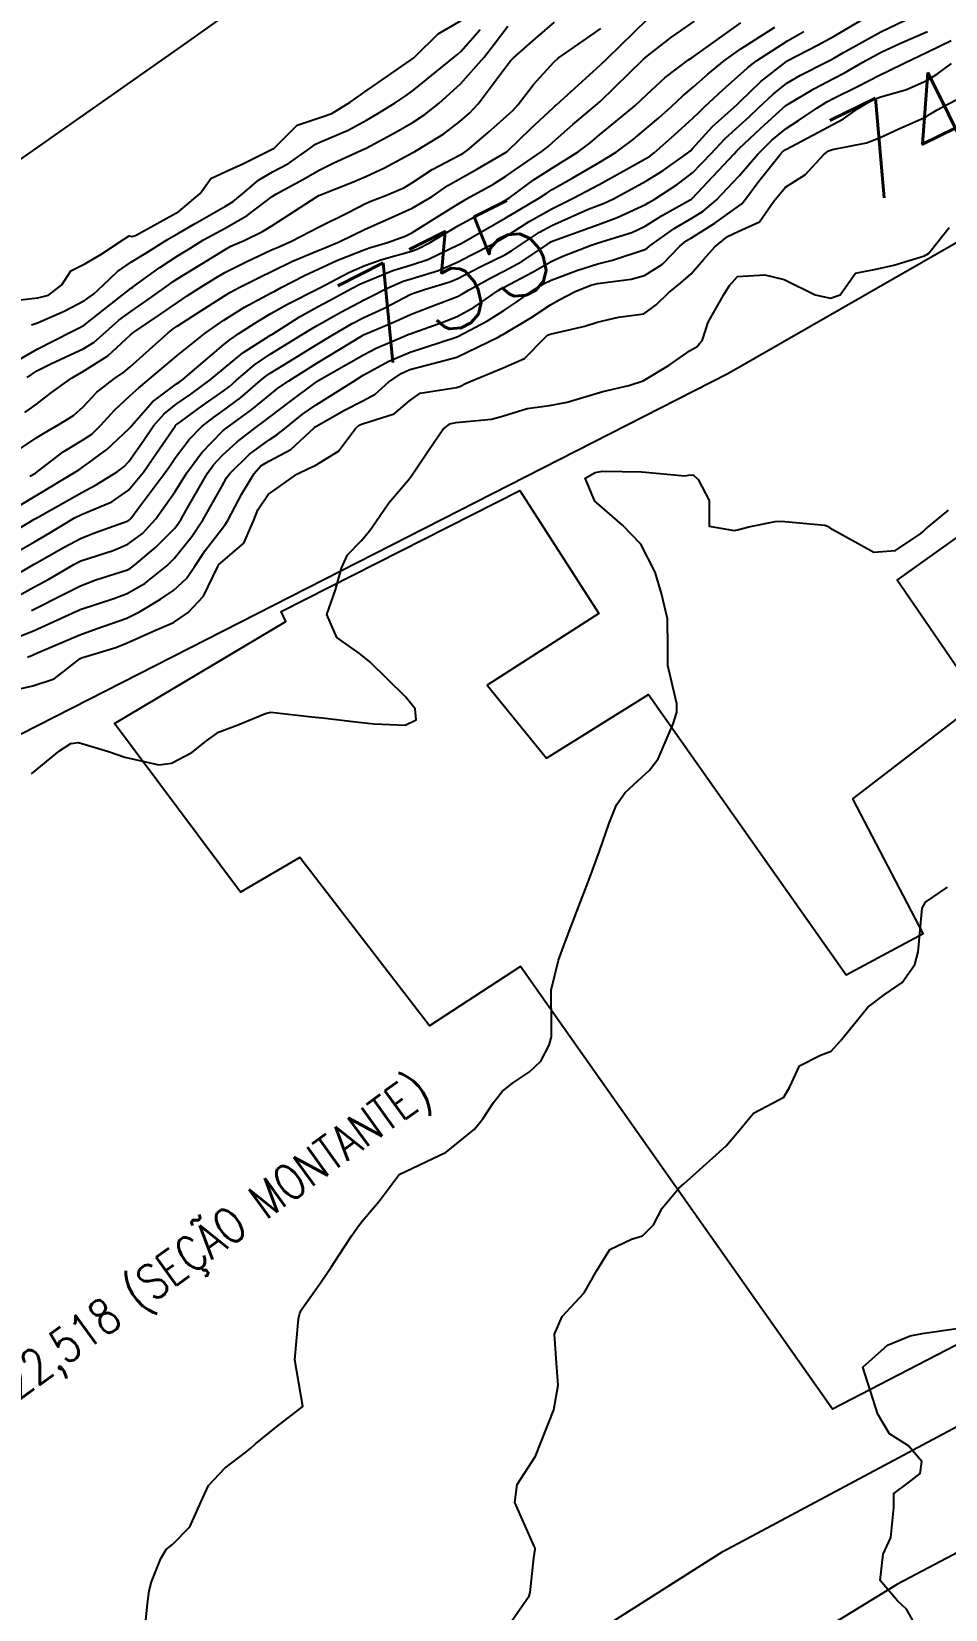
# Model space of a CAD drawing. Header units: metres. Extents: x 318500 to 325275, y 7408834 to 7428799.
# Drawn here: x 321229.5 to 321268.7, y 7415232.5 to 7415300.2 of the extents above; entities that cross this region are included whole.
import ezdxf
from ezdxf.enums import TextEntityAlignment as Align

# ---------------------------------------------------------------- set-up
doc = ezdxf.new("R2010")
doc.units = ezdxf.units.M
doc.header["$MEASUREMENT"] = 0
for name, color, linetype in [('Cotas', 45, 'Continuous'), ('Curvas de Nivel 1m', 11, 'Continuous'), ('Curvas de Nivel 5m', 15, 'Continuous'), ('Divisas', 45, 'Continuous'), ('Edificações', 30, 'Continuous'), ('Linha Férrea', 20, 'Continuous'), ('TEXTO', 45, 'Continuous'), ('Vias Primárias', 230, 'Continuous')]:
    doc.layers.add(name, color=color, linetype=linetype)
doc.styles.add('ROMANS', font='romans', dxfattribs={"height": 0.2})
doc.styles.add('Style-STANDARD', font='STANDARD.shx')

msp = doc.modelspace()

# ---------------------------------------------------------------- linework, layer by layer
at = {"layer": 'Curvas de Nivel 1m', "flags": 128}
for points, elevation in [([(321228.991, 7415275.988), (321229.635, 7415276.342), (321230.279, 7415276.692), (321231.354, 7415277.314), (321231.54, 7415277.423), (321231.652, 7415277.474), (321233.036, 7415277.92), (321233.664, 7415278.193), (321234.297, 7415278.654), (321234.862, 7415279.272), (321235.692, 7415280.446), (321236.197, 7415281.253), (321236.837, 7415282.119), (321237.727, 7415283.033), (321237.831, 7415283.126), (321237.965, 7415283.228), (321238.984, 7415283.975), (321239.751, 7415284.599), (321240.091, 7415284.869), (321240.565, 7415285.198), (321241.768, 7415285.957), (321243.729, 7415287.151), (321243.761, 7415287.169), (321243.78, 7415287.179), (321245.163, 7415287.762), (321245.794, 7415288.043), (321246.564, 7415288.353), (321247.806, 7415288.824), (321247.99, 7415288.915), (321248.274, 7415289.093), (321249.26, 7415289.637), (321249.823, 7415289.916), (321250.566, 7415290.326), (321251.648, 7415291.052), (321251.76, 7415291.132), (321251.841, 7415291.173), (321252.069, 7415291.272), (321253.853, 7415291.911), (321254.659, 7415292.207), (321255.867, 7415292.767), (321256.009, 7415292.847), (321256.239, 7415292.986), (321257.231, 7415293.622), (321257.882, 7415294.133), (321258.685, 7415294.958), (321259.267, 7415295.582), (321259.908, 7415296.164), (321260.319, 7415296.529), (321260.733, 7415296.928), (321261.341, 7415297.507), (321261.936, 7415297.971), (321262.524, 7415298.321), (321263.651, 7415298.893), (321263.849, 7415298.993), (321263.952, 7415299.049), (321264.366, 7415299.296), (321265.963, 7415300.182), (321267.335, 7415300.84)], 736), ([(321229.34, 7415285.346), (321229.763, 7415285.626), (321230.358, 7415285.923), (321231.773, 7415286.59), (321232.216, 7415286.865), (321232.714, 7415287.301), (321233.283, 7415287.799), (321233.793, 7415288.179), (321234.445, 7415288.635), (321235.337, 7415289.267), (321235.613, 7415289.463), (321235.815, 7415289.595), (321236.841, 7415290.228), (321237.834, 7415290.842), (321238.088, 7415290.976), (321238.651, 7415291.222), (321239.446, 7415291.612), (321239.846, 7415291.856), (321241.783, 7415293.105), (321241.86, 7415293.151), (321241.925, 7415293.179), (321243.298, 7415293.729), (321243.872, 7415293.975), (321244.672, 7415294.348), (321245.888, 7415294.995), (321245.972, 7415295.045), (321246.123, 7415295.127), (321247.213, 7415295.798), (321247.908, 7415296.33), (321248.316, 7415296.692), (321248.699, 7415297.088), (321249.937, 7415298.748), (321250.072, 7415298.935), (321250.202, 7415299.067), (321251.134, 7415299.877), (321251.963, 7415300.594)], 728), ([(321229.458, 7415281.104), (321229.699, 7415281.242), (321229.837, 7415281.338), (321230.884, 7415282.151), (321231.72, 7415282.647), (321232.118, 7415282.912), (321232.51, 7415283.302), (321233.099, 7415283.937), (321233.749, 7415284.555), (321234.133, 7415284.906), (321234.573, 7415285.278), (321235.77, 7415286.27), (321236.975, 7415287.242), (321237.451, 7415287.569), (321237.789, 7415287.799), (321238.662, 7415288.356), (321239.806, 7415288.97), (321239.963, 7415289.052), (321240.245, 7415289.203), (321241.277, 7415289.73), (321241.822, 7415289.989), (321242.636, 7415290.36), (321243.835, 7415290.839), (321244.069, 7415290.915), (321244.81, 7415291.14), (321245.561, 7415291.415), (321245.844, 7415291.558), (321247.034, 7415292.294), (321247.857, 7415292.815), (321248.344, 7415293.093), (321249.316, 7415293.63), (321249.874, 7415293.985), (321250.517, 7415294.427), (321251.436, 7415295.055), (321251.689, 7415295.256), (321251.896, 7415295.448), (321252.749, 7415296.195), (321253.727, 7415297.023), (321253.922, 7415297.194), (321255.777, 7415298.993), (321255.952, 7415299.147), (321256.992, 7415299.948), (321257.967, 7415300.635)], 731), ([(321227.829, 7415285.437), (321229.772, 7415286.565), (321231.262, 7415287.318), (321231.609, 7415287.486), (321231.784, 7415287.592), (321232.743, 7415288.353), (321233.808, 7415289.178), (321233.873, 7415289.225), (321233.961, 7415289.288), (321235.032, 7415290.062), (321235.83, 7415290.575), (321236.253, 7415290.835), (321236.916, 7415291.244), (321237.845, 7415291.758), (321238.778, 7415292.294), (321239.859, 7415293.11), (321240.01, 7415293.208), (321241.2, 7415293.861), (321241.876, 7415294.242), (321242.501, 7415294.55), (321243.822, 7415295.151), (321243.867, 7415295.174), (321243.891, 7415295.184), (321245.167, 7415295.871), (321245.908, 7415296.305), (321246.401, 7415296.634), (321247.024, 7415297.113), (321247.929, 7415297.951), (321248.952, 7415299.085), (321249.385, 7415299.642), (321249.96, 7415300.42)], 727), ([(321228.214, 7415279.362), (321229.689, 7415280.249), (321231.445, 7415281.314), (321231.6, 7415281.413), (321231.703, 7415281.481), (321232.768, 7415282.246), (321233.728, 7415283.148), (321233.791, 7415283.227), (321233.833, 7415283.288), (321234.726, 7415284.295), (321235.757, 7415285.064), (321235.873, 7415285.143), (321236.022, 7415285.256), (321237.775, 7415286.753), (321238.042, 7415286.963), (321238.419, 7415287.224), (321239.248, 7415287.755), (321239.793, 7415288.084), (321240.51, 7415288.489), (321241.81, 7415289.149), (321241.829, 7415289.16), (321241.865, 7415289.179), (321243.138, 7415289.843), (321243.825, 7415290.145), (321244.558, 7415290.414), (321245.835, 7415290.769), (321246.102, 7415290.86), (321246.603, 7415291.119), (321247.848, 7415291.869), (321249.571, 7415292.789), (321249.859, 7415292.95), (321249.936, 7415292.992), (321250.044, 7415293.068), (321251.092, 7415293.837), (321251.879, 7415294.347), (321252.98, 7415295.034), (321253.5, 7415295.421), (321253.901, 7415295.759), (321254.592, 7415296.327), (321255.408, 7415296.998), (321255.927, 7415297.488), (321256.708, 7415298.213), (321257.717, 7415298.972), (321257.854, 7415299.068), (321257.952, 7415299.137), (321258.558, 7415299.563), (321259.966, 7415300.571)], 732), ([(321228.473, 7415278.553), (321229.679, 7415279.274), (321229.722, 7415279.297), (321229.787, 7415279.338), (321231.691, 7415280.411), (321232.272, 7415280.726), (321233.206, 7415281.295), (321233.49, 7415281.505), (321233.707, 7415281.742), (321234.347, 7415282.654), (321234.772, 7415283.274), (321235.221, 7415283.784), (321235.744, 7415284.196), (321236.367, 7415284.634), (321237.196, 7415285.238), (321237.765, 7415285.715), (321238.596, 7415286.398), (321239.779, 7415287.156), (321239.868, 7415287.209), (321241.035, 7415287.948), (321241.798, 7415288.374), (321242.321, 7415288.653), (321243.257, 7415289.158), (321243.622, 7415289.344), (321243.814, 7415289.433), (321245.03, 7415289.93), (321245.826, 7415290.177), (321246.538, 7415290.411), (321247.839, 7415291.037), (321247.883, 7415291.056), (321247.958, 7415291.098), (321249.851, 7415292.177), (321250.41, 7415292.509), (321251.322, 7415293.055), (321251.65, 7415293.265), (321251.865, 7415293.405), (321252.756, 7415293.919), (321253.885, 7415294.564), (321254.606, 7415295.009), (321255.342, 7415295.555), (321255.905, 7415296.023), (321256.425, 7415296.472), (321256.985, 7415296.979), (321257.477, 7415297.425), (321257.933, 7415297.819), (321258.543, 7415298.359), (321259.258, 7415298.95), (321259.955, 7415299.443), (321261.418, 7415300.372)], 733), ([(321229.064, 7415277.943), (321229.664, 7415278.294), (321230.321, 7415278.679), (321231.372, 7415279.315), (321231.682, 7415279.467), (321232.979, 7415280.006), (321233.692, 7415280.513), (321234.333, 7415281.281), (321234.897, 7415282.088), (321235.699, 7415283.26), (321235.714, 7415283.276), (321235.73, 7415283.291), (321236.858, 7415284.129), (321237.753, 7415284.759), (321238.025, 7415284.958), (321238.326, 7415285.224), (321239.094, 7415285.889), (321239.771, 7415286.349), (321241.145, 7415287.19), (321241.539, 7415287.429), (321241.786, 7415287.574), (321242.808, 7415288.152), (321243.803, 7415288.675), (321244.12, 7415288.832), (321244.733, 7415289.141), (321245.475, 7415289.473), (321245.817, 7415289.581), (321246.994, 7415289.941), (321247.828, 7415290.312), (321248.345, 7415290.58), (321249.34, 7415291.077), (321249.843, 7415291.37), (321250.873, 7415292.036), (321251.855, 7415292.581), (321252.774, 7415293.036), (321253.876, 7415293.627), (321255.298, 7415294.412), (321255.887, 7415294.737), (321256.043, 7415294.834), (321256.242, 7415294.986), (321257.116, 7415295.764), (321257.913, 7415296.486), (321258.161, 7415296.722), (321258.404, 7415296.963), (321259.189, 7415297.694), (321259.941, 7415298.364), (321260.249, 7415298.632), (321260.633, 7415298.93), (321261.959, 7415299.788), (321262.667, 7415300.199)], 734), ([(321229.239, 7415283.846), (321229.743, 7415284.205), (321230.386, 7415284.695), (321231.251, 7415285.318), (321231.763, 7415285.614), (321232.802, 7415286.268), (321233.779, 7415287.17), (321233.919, 7415287.288), (321235.026, 7415288.037), (321235.8, 7415288.565), (321236.215, 7415288.842), (321236.836, 7415289.245), (321237.433, 7415289.618), (321237.819, 7415289.849), (321238.734, 7415290.313), (321239.834, 7415290.818), (321240.108, 7415290.934), (321240.687, 7415291.197), (321241.846, 7415291.789), (321243.12, 7415292.428), (321243.857, 7415292.806), (321244.095, 7415292.911), (321244.689, 7415293.142), (321245.51, 7415293.489), (321245.869, 7415293.705), (321246.722, 7415294.273), (321247.887, 7415294.879), (321248.032, 7415294.953), (321248.237, 7415295.095), (321249.128, 7415295.855), (321249.912, 7415296.563), (321250.175, 7415296.809), (321250.405, 7415297.065), (321251.072, 7415297.915), (321251.938, 7415298.879), (321252.13, 7415299.047), (321253.194, 7415299.788), (321253.959, 7415300.317)], 729), ([(321229.528, 7415287.6), (321229.785, 7415287.695), (321230.933, 7415288.183), (321231.8, 7415288.645), (321232.191, 7415288.919), (321232.608, 7415289.302), (321233.219, 7415289.896), (321233.825, 7415290.311), (321234.43, 7415290.682), (321235.37, 7415291.267), (321235.843, 7415291.543), (321236.557, 7415291.959), (321237.855, 7415292.699), (321238.184, 7415292.899), (321238.58, 7415293.223), (321239.268, 7415293.817), (321239.874, 7415294.164), (321240.553, 7415294.527), (321241.483, 7415295.186), (321241.715, 7415295.361), (321241.894, 7415295.441), (321243.111, 7415295.952), (321243.909, 7415296.386), (321244.387, 7415296.671), (321245.136, 7415297.138), (321245.605, 7415297.451), (321245.926, 7415297.685), (321247.676, 7415299.104), (321247.822, 7415299.221), (321247.943, 7415299.328), (321248.773, 7415300.273)], 726), ([(321229.532, 7415275.341), (321229.59, 7415275.371), (321229.621, 7415275.387), (321230.913, 7415276.039), (321231.636, 7415276.399), (321232.289, 7415276.655), (321233.647, 7415277.093), (321233.775, 7415277.161), (321233.944, 7415277.286), (321234.872, 7415278.061), (321235.674, 7415278.883), (321235.842, 7415279.093), (321235.953, 7415279.256), (321236.282, 7415279.847), (321237.083, 7415281.239), (321237.341, 7415281.6), (321237.711, 7415281.989), (321238.361, 7415282.583), (321239.17, 7415283.216), (321239.491, 7415283.455), (321239.737, 7415283.647), (321240.625, 7415284.318), (321241.76, 7415285.162), (321241.788, 7415285.18), (321243.772, 7415286.319), (321244.319, 7415286.6), (321245.565, 7415287.132), (321245.715, 7415287.197), (321245.781, 7415287.222), (321247.175, 7415287.723), (321247.793, 7415287.967), (321248.527, 7415288.361), (321249.553, 7415289.074), (321249.712, 7415289.171), (321249.812, 7415289.221), (321251.022, 7415289.858), (321251.829, 7415290.319), (321252.323, 7415290.552), (321253.54, 7415291.025), (321253.842, 7415291.125), (321255.277, 7415291.57), (321255.853, 7415291.84), (321256.563, 7415292.279), (321257.789, 7415292.971), (321257.84, 7415293.001), (321257.871, 7415293.027), (321259.67, 7415294.943), (321259.777, 7415295.056), (321259.893, 7415295.167), (321260.807, 7415296.026), (321261.78, 7415296.912), (321261.854, 7415296.978), (321261.922, 7415297.03), (321263.095, 7415297.736), (321263.939, 7415298.175), (321264.409, 7415298.417), (321265.188, 7415298.871), (321265.954, 7415299.298), (321266.806, 7415299.695), (321267.964, 7415300.195)], 737), ([(321228.118, 7415273.876), (321229.611, 7415274.47), (321231.468, 7415275.312), (321231.568, 7415275.363), (321231.621, 7415275.386), (321233.069, 7415275.855), (321233.632, 7415276.071), (321234.401, 7415276.516), (321235.331, 7415277.265), (321235.499, 7415277.415), (321235.655, 7415277.579), (321236.404, 7415278.514), (321236.892, 7415279.242), (321237.694, 7415280.667), (321237.893, 7415281.033), (321238.037, 7415281.227), (321238.878, 7415282.053), (321239.722, 7415282.665), (321240.052, 7415282.879), (321240.454, 7415283.199), (321241.16, 7415283.768), (321241.745, 7415284.171), (321242.363, 7415284.559), (321243.309, 7415285.157), (321243.763, 7415285.439), (321244.862, 7415286.046), (321245.773, 7415286.43), (321247.754, 7415287.074), (321247.78, 7415287.083), (321247.817, 7415287.099), (321249.091, 7415287.78), (321249.797, 7415288.218), (321250.302, 7415288.565), (321251.002, 7415289.058), (321251.501, 7415289.367), (321251.817, 7415289.52), (321252.919, 7415289.938), (321253.828, 7415290.218), (321254.459, 7415290.382), (321255.838, 7415290.835), (321255.935, 7415290.893), (321256.052, 7415290.988), (321257.098, 7415291.731), (321257.858, 7415292.18), (321258.344, 7415292.482), (321258.904, 7415292.954), (321259.881, 7415294.002), (321260.692, 7415294.928), (321261.285, 7415295.533), (321261.907, 7415296.031), (321262.438, 7415296.379), (321263.215, 7415296.897), (321263.645, 7415297.172), (321263.926, 7415297.316), (321264.97, 7415297.839), (321265.942, 7415298.335), (321266.299, 7415298.5), (321267.001, 7415298.844), (321267.955, 7415299.301), (321268.98, 7415299.8)], 738), ([(321229.354, 7415273.344), (321229.601, 7415273.444), (321229.795, 7415273.53), (321231.61, 7415274.304), (321232.346, 7415274.569), (321233.617, 7415275.019), (321234.171, 7415275.282), (321235.072, 7415275.824), (321235.634, 7415276.216), (321236.178, 7415276.716), (321236.538, 7415277.247), (321236.979, 7415277.922), (321237.674, 7415278.808), (321237.859, 7415279.046), (321237.969, 7415279.227), (321238.558, 7415280.354), (321239.077, 7415281.216), (321239.37, 7415281.548), (321239.708, 7415281.756), (321240.661, 7415282.251), (321241.651, 7415283.181), (321241.692, 7415283.219), (321241.731, 7415283.245), (321242.963, 7415283.941), (321243.748, 7415284.34), (321244.271, 7415284.626), (321244.85, 7415285.139), (321245.382, 7415285.515), (321245.766, 7415285.682), (321246.531, 7415285.882), (321247.771, 7415286.213), (321249.553, 7415287.073), (321249.695, 7415287.158), (321249.782, 7415287.204), (321250.949, 7415287.902), (321251.801, 7415288.464), (321252.168, 7415288.681), (321252.847, 7415289.034), (321253.527, 7415289.312), (321253.815, 7415289.376), (321255.251, 7415289.566), (321255.821, 7415289.721), (321256.603, 7415290.207), (321257.349, 7415290.975), (321257.613, 7415291.203), (321257.846, 7415291.339), (321258.848, 7415291.962), (321259.866, 7415292.691), (321260.005, 7415292.8), (321260.122, 7415292.936), (321260.725, 7415293.774), (321261.641, 7415294.914), (321261.762, 7415295.042), (321261.893, 7415295.134), (321263.052, 7415295.749), (321263.91, 7415296.201), (321264.357, 7415296.44), (321264.97, 7415296.874), (321265.553, 7415297.238), (321265.928, 7415297.379), (321267.066, 7415297.71), (321267.939, 7415298.086), (321268.396, 7415298.373), (321268.998, 7415298.82)], 739), ([(321229.53, 7415268.334), (321230.739, 7415269.322), (321231.221, 7415269.638), (321231.545, 7415269.672), (321232.837, 7415269.297), (321233.538, 7415269.054), (321234.988, 7415268.722), (321235.535, 7415268.795), (321236.406, 7415269.247), (321237.036, 7415269.75), (321237.553, 7415270.124), (321238.353, 7415270.427), (321239.566, 7415270.924), (321239.798, 7415270.975), (321241.564, 7415270.78), (321242.008, 7415270.729), (321243.561, 7415270.553), (321244.227, 7415270.477), (321245.559, 7415270.415), (321246.037, 7415270.648), (321245.991, 7415271.124), (321245.578, 7415271.636), (321244.049, 7415273.146), (321243.603, 7415273.496), (321242.626, 7415274.181), (321242.201, 7415275.171), (321242.574, 7415276.228), (321242.832, 7415277.162), (321243.088, 7415277.729), (321243.668, 7415278.335), (321244.048, 7415278.772), (321244.296, 7415279.144), (321244.861, 7415279.966), (321245.698, 7415280.948), (321245.836, 7415281.128), (321246.585, 7415282.249), (321247.182, 7415283.108), (321247.479, 7415283.359), (321247.735, 7415283.416), (321249.262, 7415283.552), (321249.739, 7415283.687), (321250.793, 7415284.011), (321251.746, 7415284.146), (321252.506, 7415284.282), (321253.755, 7415284.654), (321254.036, 7415284.736), (321255.15, 7415284.999), (321255.763, 7415285.206), (321256.886, 7415285.866), (321257.783, 7415286.498), (321258.081, 7415286.67), (321258.322, 7415286.962), (321258.554, 7415287.715), (321259.258, 7415288.948), (321259.474, 7415289.286), (321259.821, 7415289.671), (321260.991, 7415289.754), (321261.819, 7415289.543), (321263.152, 7415288.897), (321263.809, 7415288.741), (321264.218, 7415288.884), (321264.874, 7415289.825), (321265.827, 7415290.003), (321266.522, 7415290.158), (321267.836, 7415290.567), (321268.004, 7415290.661), (321268.133, 7415290.827), (321268.893, 7415291.781)], 741), ([(321234.371, 7415231.27), (321234.508, 7415232.722), (321234.581, 7415233.267), (321234.678, 7415233.654), (321235.081, 7415234.65), (321235.309, 7415235.034), (321235.573, 7415235.253), (321236.327, 7415236.017), (321236.863, 7415237.234), (321237.126, 7415237.787), (321237.83, 7415238.526), (321238.727, 7415239.214), (321238.953, 7415239.402), (321239.146, 7415239.578), (321240.046, 7415240.307), (321241.17, 7415241.18), (321240.832, 7415243.186), (321240.979, 7415244.945), (321241.039, 7415245.183), (321241.095, 7415245.309), (321241.225, 7415245.5), (321241.925, 7415246.484), (321242.39, 7415247.163), (321242.723, 7415247.693), (321243.27, 7415248.511), (321243.533, 7415248.89), (321243.735, 7415249.145), (321244.439, 7415249.988), (321245.31, 7415251.13), (321247.32, 7415252.09), (321248.54, 7415253.082), (321248.892, 7415253.521), (321249.347, 7415254.232), (321249.722, 7415254.699), (321250.161, 7415255.062), (321250.887, 7415255.535), (321251.374, 7415256), (321251.743, 7415256.686), (321251.834, 7415257.043), (321251.845, 7415257.494), (321251.827, 7415259.044), (321252.137, 7415260.332), (321252.397, 7415261.036), (321252.682, 7415261.801), (321253.153, 7415263.025), (321253.479, 7415263.879), (321253.898, 7415265.014), (321254.308, 7415266.208), (321254.626, 7415267.003), (321254.995, 7415267.531), (321255.536, 7415268.035), (321256.036, 7415268.491), (321256.409, 7415268.981), (321257.064, 7415270.474), (321257.217, 7415270.974), (321257.209, 7415271.34), (321256.832, 7415272.978), (321256.832, 7415273.758), (321256.817, 7415274.978), (321256.556, 7415276.066), (321256.278, 7415276.984), (321255.668, 7415278.192), (321254.885, 7415279.002), (321253.695, 7415280.034), (321253.287, 7415281.026), (321253.713, 7415281.271), (321254.023, 7415281.325), (321255.713, 7415281.292), (321257.555, 7415281.128), (321257.712, 7415281.146), (321257.914, 7415281.169), (321258.136, 7415280.964), (321258.596, 7415280.057), (321258.605, 7415278.956), (321259.678, 7415278.782), (321259.811, 7415278.805), (321260.299, 7415278.931), (321261.439, 7415279.158), (321261.684, 7415279.171), (321263.566, 7415279.007), (321263.681, 7415278.955), (321263.772, 7415278.889), (321265.665, 7415277.847), (321266.594, 7415277.918), (321267.677, 7415278.648), (321267.775, 7415278.732), (321267.88, 7415278.828), (321268.862, 7415279.649)], 742), ([(321250.139, 7415231.974), (321250.883, 7415233.052), (321250.926, 7415233.197), (321251.086, 7415234.678), (321251.136, 7415235.049), (321251.137, 7415235.096), (321251.092, 7415235.19), (321250.26, 7415237.059), (321250.361, 7415237.828), (321251.15, 7415239.05), (321251.942, 7415241.038), (321252.121, 7415242.101), (321252.053, 7415243.037), (321251.972, 7415244.286), (321252.294, 7415245.034), (321253.24, 7415246.061), (321253.786, 7415247.012), (321254.346, 7415247.922), (321255.271, 7415248.365), (321255.748, 7415248.51), (321256.207, 7415248.981), (321256.579, 7415249.689), (321257.304, 7415250.542), (321257.528, 7415250.746), (321257.769, 7415250.963), (321259.324, 7415252.367), (321259.814, 7415252.933), (321260.5, 7415253.765), (321261.35, 7415254.213), (321261.802, 7415254.457), (321262.06, 7415254.903), (321262.474, 7415255.799), (321263.38, 7415256.253), (321263.841, 7415256.425), (321264.229, 7415256.877), (321265.405, 7415258.314), (321266.103, 7415258.85), (321266.882, 7415259.374), (321267.43, 7415260.144), (321267.568, 7415260.699), (321267.581, 7415260.829), (321267.732, 7415262.561), (321267.876, 7415262.826), (321268.823, 7415263.47)], 743), ([(321268.002, 7415230.82), (321267.065, 7415232.483), (321266.685, 7415232.836), (321265.942, 7415233.711), (321266.06, 7415234.845), (321266.392, 7415235.55), (321266.524, 7415236.839), (321266.528, 7415237.44), (321267.136, 7415237.899), (321267.658, 7415238.309), (321267.724, 7415238.824), (321267.157, 7415239.489), (321266.332, 7415240.012), (321265.835, 7415240.85), (321265.2, 7415242.86), (321266.244, 7415243.815), (321267.221, 7415244.217), (321267.738, 7415244.309), (321269.226, 7415244.531)], 744)]:
    msp.add_lwpolyline(points, dxfattribs=dict(at, elevation=elevation))
at = {"layer": 'Curvas de Nivel 5m', "flags": 128}
for points, elevation in [([(321228.399, 7415276.598), (321229.65, 7415277.327), (321229.672, 7415277.34), (321230.927, 7415278.056), (321231.667, 7415278.449), (321232.279, 7415278.696), (321233.679, 7415279.196), (321233.737, 7415279.232), (321233.787, 7415279.288), (321234.067, 7415279.667), (321235.268, 7415281.266), (321235.448, 7415281.52), (321235.71, 7415281.906), (321236.288, 7415282.685), (321236.845, 7415283.243), (321237.341, 7415283.631), (321237.74, 7415283.914), (321238.499, 7415284.472), (321239.358, 7415285.214), (321239.577, 7415285.397), (321239.763, 7415285.526), (321240.615, 7415286.044), (321241.776, 7415286.76), (321242.451, 7415287.17), (321243.287, 7415287.658), (321243.791, 7415287.915), (321244.633, 7415288.306), (321245.807, 7415288.912), (321245.955, 7415288.98), (321246.394, 7415289.121), (321247.475, 7415289.445), (321247.817, 7415289.588), (321248.805, 7415290.105), (321249.833, 7415290.613), (321250.129, 7415290.773), (321250.558, 7415291.063), (321251.32, 7415291.58), (321251.848, 7415291.872), (321253.383, 7415292.547), (321253.866, 7415292.733), (321254.074, 7415292.81), (321254.495, 7415293.011), (321255.878, 7415293.762), (321256.633, 7415294.232), (321257.674, 7415294.972), (321257.795, 7415295.067), (321257.893, 7415295.174), (321258.745, 7415296.12), (321259.674, 7415296.944), (321259.808, 7415297.055), (321259.923, 7415297.172), (321260.822, 7415298.042), (321261.923, 7415298.91), (321261.95, 7415298.927), (321263.255, 7415299.599), (321263.961, 7415299.991), (321265.435, 7415300.868)], 735), ([(321228.543, 7415288.615), (321229.801, 7415288.756), (321230.257, 7415288.88), (321230.826, 7415289.325), (321231.215, 7415289.923), (321231.824, 7415290.227), (321232.512, 7415290.621), (321233.518, 7415291.293), (321233.715, 7415291.417), (321233.841, 7415291.4), (321233.987, 7415291.434), (321235.852, 7415292.469), (321236.762, 7415293.246), (321237.225, 7415293.885), (321237.874, 7415294.18), (321238.591, 7415294.512), (321239.889, 7415295.152), (321239.927, 7415295.172), (321239.969, 7415295.209), (321240.924, 7415296.175), (321241.91, 7415296.506), (321242.41, 7415296.675), (321243.198, 7415297.161), (321243.925, 7415297.67), (321244.799, 7415298.273), (321245.939, 7415299.067), (321246.009, 7415299.129), (321246.979, 7415300.091), (321247.964, 7415300.669)], 725), ([(321228.884, 7415282.181), (321229.721, 7415282.739), (321230.086, 7415282.973), (321230.7, 7415283.325), (321231.336, 7415283.716), (321231.742, 7415284.09), (321232.34, 7415284.716), (321233.087, 7415285.297), (321233.486, 7415285.569), (321233.765, 7415285.799), (321235.399, 7415287.266), (321235.614, 7415287.431), (321235.784, 7415287.541), (321236.828, 7415288.211), (321237.804, 7415288.853), (321238.037, 7415288.997), (321238.464, 7415289.223), (321239.362, 7415289.669), (321239.82, 7415289.898), (321240.706, 7415290.318), (321241.834, 7415290.787), (321242.11, 7415290.902), (321242.731, 7415291.167), (321243.846, 7415291.709), (321244.839, 7415292.151), (321245.855, 7415292.606), (321246.713, 7415293.117), (321247.391, 7415293.583), (321247.871, 7415293.861), (321248.67, 7415294.296), (321249.889, 7415295.009), (321249.925, 7415295.034), (321249.97, 7415295.069), (321250.942, 7415296.022), (321251.918, 7415296.933), (321251.981, 7415296.987), (321252.05, 7415297.048), (321253.937, 7415298.763), (321254.208, 7415299.016), (321255.968, 7415300.741)], 730), ([(321228.956, 7415271.973), (321229.582, 7415272.114), (321230.5, 7415272.413), (321231.599, 7415273.265), (321231.623, 7415273.286), (321231.679, 7415273.309), (321233.146, 7415273.753), (321233.606, 7415273.937), (321234.829, 7415274.489), (321235.616, 7415274.828), (321236.257, 7415275.25), (321236.914, 7415275.957), (321237.524, 7415277.232), (321237.567, 7415277.315), (321237.652, 7415277.394), (321238.647, 7415278.239), (321239.064, 7415279.216), (321239.236, 7415279.663), (321239.691, 7415280.324), (321240.919, 7415281.192), (321241.443, 7415281.445), (321241.706, 7415281.566), (321242.697, 7415282.183), (321243.426, 7415283.155), (321243.586, 7415283.299), (321243.733, 7415283.353), (321245.092, 7415283.784), (321245.748, 7415284.335), (321246.207, 7415284.67), (321247.757, 7415284.913), (321247.905, 7415284.951), (321248.179, 7415285.094), (321249.767, 7415285.751), (321250.675, 7415286.157), (321251.549, 7415287.052), (321251.67, 7415287.162), (321251.782, 7415287.208), (321253.271, 7415287.545), (321253.79, 7415287.713), (321254.713, 7415287.925), (321255.801, 7415288.077), (321256.332, 7415288.457), (321256.858, 7415288.98), (321257.384, 7415289.407), (321257.822, 7415289.79), (321258.375, 7415290.419), (321258.845, 7415290.955), (321259.393, 7415291.401), (321259.85, 7415291.61), (321260.759, 7415292.024), (321261.38, 7415292.917), (321261.876, 7415293.517), (321262.727, 7415294.056), (321263.501, 7415294.894), (321263.719, 7415295.065), (321263.893, 7415295.121), (321265.349, 7415295.418), (321265.902, 7415295.632), (321266.734, 7415296.021), (321267.916, 7415296.533), (321268.093, 7415296.653), (321268.387, 7415296.825), (321269.386, 7415297.357)], 740)]:
    msp.add_lwpolyline(points, dxfattribs=dict(at, elevation=elevation))
at = {"layer": 'Divisas'}
msp.add_lwpolyline([(321291.663, 7415307.059), (321276.023, 7415295.027), (321259.403, 7415285.505), (321190.099, 7415250.151), (321183.335, 7415244.215), (321186.286, 7415240.852), (321186.73, 7415240.346), (321170.899, 7415229.553), (321166.952, 7415231.524), (321119.323, 7415191.484), (321073.304, 7415148.652)], dxfattribs=at)
at = {"layer": 'Edificações'}
for points in [[(321270.153, 7415271.548), (321266.663, 7415276.648), (321273.528, 7415281.554)], [(321313.039, 7415266.52), (321263.89, 7415241.06), (321250.505, 7415260.065), (321246.599, 7415257.523), (321241.036, 7415264.734), (321238.491, 7415263.257), (321233.097, 7415270.495), (321240.436, 7415274.869), (321240.241, 7415275.298), (321250.479, 7415280.499), (321253.869, 7415275.217), (321249.075, 7415272.144), (321251.62, 7415269.011), (321256, 7415271.73), (321264.474, 7415259.7), (321267.788, 7415261.473), (321264.77, 7415267.266), (321269.265, 7415270.721)]]:
    msp.add_lwpolyline(points, dxfattribs=at)
at = {"layer": 'Linha Férrea'}
for points in [[(321801.996, 7416472.124, -0.01056), (321778.562, 7416402.785, 0.003825), (321753.427, 7416335.229, 0.009891), (321731.998, 7416274.984), (321714.19, 7416219.513, -0.023962), (321655.044, 7416039.283), (321642.82, 7416007.304), (321613.083, 7415933.23), (321568.988, 7415825.437), (321540.974, 7415754.447), (321517.665, 7415694.407), (321499.441, 7415649.202), (321470.312, 7415575.877, -0.021199), (321451.089, 7415534.053, -0.062911), (321383.346, 7415430.521, -0.034735), (321333.565, 7415379.837, -0.029004), (321269.949, 7415330.444), (321232.205, 7415304.051, 0.005656), (321177.936, 7415264.887, 0.018731), (321134.029, 7415229.838, 0.055667), (321051.084, 7415139.412, 0.029861), (321000.142, 7415057.355), (320958.652, 7414980.458)], [(320790.487, 7414769.154, 0.066549), (320858.601, 7414826.486, 0.071744), (320946.357, 7414945.112, -0.001019), (320986.5, 7415020.762), (321017.589, 7415076.939, -0.085141), (321132.031, 7415221.308, -0.027227), (321212.14, 7415282.871, 0.004692), (321306.83, 7415350.197, 0.102409), (321443.102, 7415506.847, 0.035266), (321491.354, 7415614.347, 0.015223), (321522.063, 7415693.461)], [(320633.316, 7414629.253), (320777.065, 7414757.123, 0.012969), (320847.83, 7414823.299, 0.045223), (320913.238, 7414901.784, 0.028396), (320958.652, 7414980.458), (321000.142, 7415057.355, -0.029861), (321051.084, 7415139.412, -0.055667), (321134.029, 7415229.838, -0.018731), (321177.936, 7415264.887, -0.005656), (321232.205, 7415304.051), (321269.949, 7415330.444, 0.029004), (321333.565, 7415379.837, 0.034735), (321383.346, 7415430.521, 0.062911), (321451.089, 7415534.053, 0.021199), (321470.312, 7415575.877), (321499.441, 7415649.202)]]:
    msp.add_lwpolyline(points, format="xyb", dxfattribs=at)
at = {"layer": 'Vias Primárias'}
for points in [[(321109.374, 7414841.125, 0), (321121.447, 7414845.471, -0.165445)], [(321316.206, 7415259.587), (321304.373, 7415253.223), (321296.753, 7415249.228), (321288.081, 7415244.697), (321278.211, 7415239.629), (321266.673, 7415233.554), (321258.563, 7415228.579), (321251.239, 7415223.93), (321242.692, 7415217.928), (321243.454, 7415216.765), (321240.859, 7415214.321), (321240.565, 7415212.599, 0.322987), (321242.28, 7415209.1), (321248.133, 7415205.4), (321255.284, 7415200.968), (321261.676, 7415197.05), (321267.139, 7415193.618), (321272.891, 7415189.976), (321279.556, 7415185.758), (321287.419, 7415181.032), (321295.282, 7415176.083), (321303.855, 7415170.866), (321313.433, 7415165.087)]]:
    msp.add_lwpolyline(points, format="xyb", dxfattribs=at)
msp.add_lwpolyline([(321190.722, 7415160.234), (321195.03, 7415166.092), (321199.035, 7415171.916), (321204.017, 7415179.352), (321208.863, 7415185.716), (321213.946, 7415193.39), (321219.534, 7415200.861), (321224.751, 7415208.297), (321231.011, 7415215.735), (321233.91, 7415218.097), (321241.954, 7415223.546), (321251.312, 7415229.941), (321259.189, 7415234.958), (321267.132, 7415239.201), (321276.893, 7415244.415), (321286.853, 7415249.699), (321295.977, 7415254.511), (321309.238, 7415261.481)], dxfattribs=at)

# ---------------------------------------------------------------- texts
at = {"layer": 'Cotas', "style": 'Style-STANDARD'}
for s, rotation, p in [('740', 26.21454, (321268.445, 7415296.437, 740)), ('735', 26.79155, (321247.335, 7415289.397, 735))]:
    msp.add_text(s, height=4, rotation=rotation, dxfattribs=at).set_placement(p, align=Align.MIDDLE_CENTER)
at = {"layer": 'TEXTO', "style": 'ROMANS', "width": 0.8}
msp.add_text('Fundo=722,518 (SEÇÃO MONTANTE)', height=1.5, rotation=36, dxfattribs=at).set_placement((321223.109, 7415237.184))

doc.saveas('drawing.dxf')
